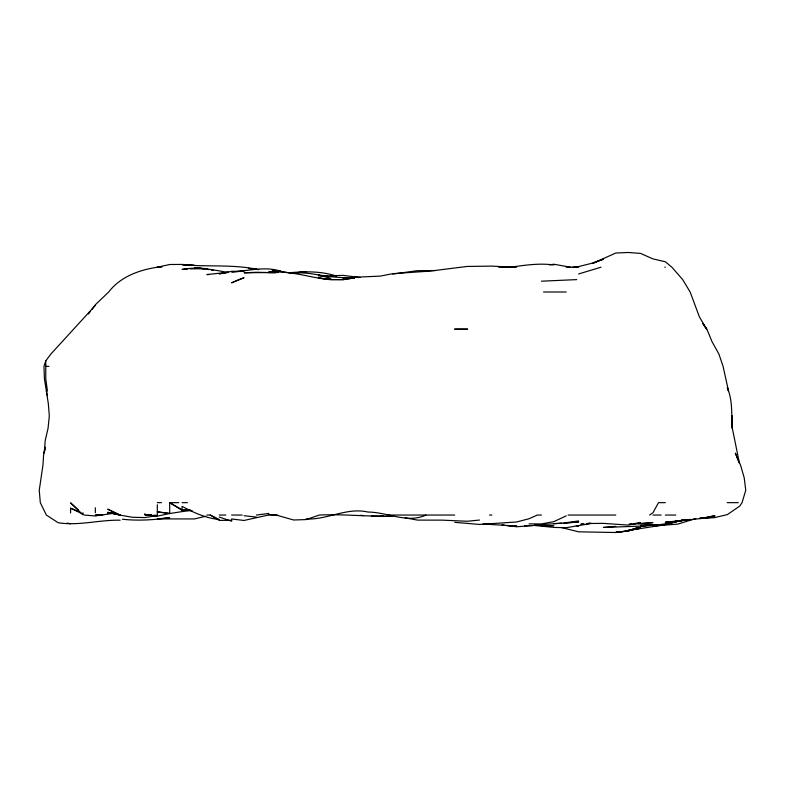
<?xml version="1.0" encoding="UTF-8"?>
<svg xmlns="http://www.w3.org/2000/svg" width="785" height="785" viewBox="0 0 785 785"><rect width="100%" height="100%" fill="white"/><g stroke="black" fill="none" stroke-linecap="round" stroke-linejoin="round"><path stroke-width="1.18" d="M45.137 448.343L44.294 453.092L45.177 440.699L48.052 428.306L49.308 415.913L48.317 403.519L44.421 378.743L43.96 366.35L45.775 360.864L50.947 353.957L95.338 305.414M45.196 447.156L43.754 453.092L42.91 465.485L39.25 490.262L40.31 502.655L46.354 515.048L58.169 522.722C78.873 526.048 99.401 519.739 120.125 520.21M88.44 314.029L90.51 311.282M91.894 309.457L95.721 304.394L108.703 292C121.341 275.476 142.095 269 161.808 266.606M649.607 515.048L652.973 512.733L658.507 502.655L665.356 502.655M566.23 515.853L553.837 521.652L541.444 523.938L529.051 523.86M593.077 263.201L615.793 253.035L628.186 252.485L640.58 253.418L652.973 258.903L665.356 261.768L671.891 267.214L682.695 279.607L690.143 292L699.356 316.777L706.618 329.17L702.536 323.135L706.892 329.17L711.966 341.563L718.874 353.957L723.073 366.35L728.549 391.126L727.322 387.839C732.886 400.576 731.326 414.784 732.268 428.306L732.189 415.913M695.775 518.542L677.749 524.125L652.973 525.989L657.477 525.499M593.264 263.211L603.4 259.187L591.007 263.475L578.623 266.586L572.599 267.214M425.951 515.048C407.101 523.821 387.28 512.046 367.959 512.056C346.774 507.051 327.198 520.092 306.003 518.973M600.986 267.214L578.623 273.965M707.04 517.541L714.929 517.021L702.536 518.139L714.929 515.696L702.536 518.385L665.356 522.202L677.749 521.407L683.382 519.935L665.356 524.341L660.852 524.576L665.356 524.341L683.382 520.121L673.245 521.74L690.143 519.425L665.356 523.134L677.749 521.142L665.356 524.606L640.58 525.332L648.459 524.763M677.749 521.436L683.382 519.964M205.739 516.255L194.474 518.934L157.304 518.905L169.697 517.658C154.056 519.945 138.121 520.965 122.381 519.228M268.313 515.048L244.047 520.465L231.654 518.993L231.654 521.211L219.26 517.06M714.929 517.511L700.279 517.972L714.929 517.511L727.322 514.617L739.715 506.099L742.051 502.655L745.75 490.262L744.229 477.869L740.667 465.485L735.339 453.092L738.832 462.208M664.238 524.851L628.186 530.454L640.58 527.441L628.186 530.886L615.793 532.515L578.623 531.818L560.971 527.441M153.909 515.353L157.304 515.539L144.911 517.58L132.518 517.276L119.595 515.048L107.731 509.161L120.125 515.048L107.731 512.311L120.125 514.95L107.731 512.566L109.988 512.644M392.745 274.073L417.522 270.668L435.547 270.54M151.652 515.235L148.257 515.048L157.304 516.177L169.697 513.488L157.304 511.83L169.697 513.527L189.97 510.397M549.333 264.888L553.837 264.231L570.597 267.214M510.731 267.214C524.988 265.124 539.432 262.985 553.837 264.967M566.23 522.682L578.623 520.926M651.844 524.851L640.58 526.411L657.477 524.753L652.973 524.988M650.716 524.743L640.58 526.127L603.4 527.441L615.793 526.401M629.315 524.233L631.562 523.938M633.819 523.644L640.58 522.761L628.186 525.087L603.4 523.369L591.007 523.477L566.23 527.716L554.652 527.441L534.683 525.528L553.837 525.636L541.444 525.852M256.43 515.048L268.823 513.449M383.728 516.128L371.344 516.128M349.992 278.812L343.173 279.627L330.789 279.607L343.31 279.607L355.566 277.233L380.352 276.094L392.745 273.661L429.915 271.119L467.095 266.449L491.881 266.105L512.988 267.214M228.268 272.287L206.867 274.564L209.124 274.573M382.609 516.196L380.352 516.452L392.745 516.196C368.234 516.775 343.918 513.939 319.377 515.048L306.003 519.582L293.61 519.994L276.143 515.048L268.823 514.921M583.127 523.978L580.871 524.223L584.256 523.978M589.888 523.222L586.503 523.605L591.007 523.379L586.503 523.781M659.724 525.253L664.238 524.772M289.106 272.787C304.894 271.335 321.193 271.041 336.422 276.075M479.488 520.053L467.095 521.269L442.308 520.141L417.522 520.102L405.138 517.845M306.003 271.796L295.866 272.778L302.617 272.169M454.701 522.329L479.488 524.449L516.658 521.976L529.051 518.738L537.362 515.048L541.444 515.048M532.436 525.538L524.547 525.754M187.713 269.01L182.081 269.422C197.575 266.37 213.02 269.844 228.268 272.464L219.26 273.857L231.654 271.316L244.047 271.237L231.654 271.895C248.188 271.11 264.918 265.811 281.216 271.394L272.209 270.118L293.61 273.592M189.97 268.843L206.867 268.774L194.474 267.528L204.61 268.912M113.364 512.958L107.731 513.351L114.492 513.164L95.338 515.961L84.191 515.048M161.808 266.92L157.304 267.214L169.697 264.506L182.081 264.427L194.474 265.389L189.97 265.134M702.536 517.874L700.279 517.953L704.793 517.698M321.772 276.006L343.173 275.378L360.07 277.488M553.837 523.595L561.717 523.183M563.973 523.065L578.623 521.986L541.444 524.655M151.672 514.705L144.911 514.98L151.456 515.264M629.315 524.341L652.973 522.624L638.323 523.85M343.173 278.518L354.437 278.184M534.683 525.087L541.444 524.89L516.658 526.764L506.521 525.587M660.852 524.468L665.356 524.341M343.173 277.919L354.437 277.713L343.173 277.713L318.396 275.78M541.444 281.187L576.73 279.607M231.654 520.259L219.26 520.406L210.262 515.048L206.867 515.048M498.632 267.214L516.658 267.214M566.23 267.214L578.623 267.214M664.797 267.214L665.356 267.214M543.544 292L566.23 292M45.775 366.35L48.945 366.35M157.304 502.655L161.484 502.655M178.754 502.655L169.697 502.655L169.697 513.527M182.081 502.655L187.409 502.655M727.185 502.655L738.302 502.655M219.26 515.048L225.874 515.048M231.654 515.048L242.182 515.048M387.986 515.048L454.701 515.048M489.565 515.048L491.881 515.048M568.085 515.048L615.793 515.048M652.973 515.048L661.147 515.048M665.356 515.048L675.787 515.048M489.624 523.85L491.881 523.88M290.234 273.043C304.021 272.15 317.768 273.769 330.789 278.636M192.227 510.78L182.081 510.338L169.697 502.685L182.081 509.73L182.081 506.335C193.728 512.625 205.925 518.198 219.26 519.503M277.851 515.235L268.823 514.597M153.791 515.372L157.304 515.539M186.594 264.938L182.081 264.682C206.867 267.028 231.82 264.231 256.43 269.186L248.551 268.45M508.778 525.587L516.658 526.058L482.863 524.007M275.584 272.758L256.43 272.267L244.047 272.797L277.841 272.444L268.823 272.532C289.704 269.785 309.624 277.978 330.259 279.607L318.396 277.998L330.789 279.175M327.404 275.898L318.396 275.152L322.9 275.957M360.236 515.323L363.543 515.598M248.551 268.421L258.687 269.618M244.047 515.706L256.43 517.08M502.017 524.812L504.264 525.126M206.867 269.216L209.124 269.638M211.371 270.06L213.628 270.482M67.176 523.104L70.562 523.811M70.562 512.968L70.562 508.189L77.322 510.898M70.562 508.189L82.955 514.185M210.262 515.048L218.259 519.003M78.529 510.132L70.562 502.842L82.955 514.783L82.955 512.772M739.45 463.346L732.336 428.306L731.787 415.913M46.384 391.126L47.404 395.64M47.424 391.126L45.775 378.743L45.775 360.864M157.304 504.735L157.304 515.048M144.911 513.576L144.911 514.567M95.338 507.777L95.338 512.723M467.556 329.17L454.701 329.17L467.556 329.17M238.856 279.607L231.654 282.826L244.047 277.743L238.856 279.607M638.117 527.441L628.186 531.072L615.793 532.269L628.186 530.886L638.117 527.441M640.58 528.217L628.186 530.523L640.58 528.217M189.97 509.897L182.081 510.338L189.97 509.907M101.137 515.048L95.338 515.097L102.776 515.048L101.137 515.048M277.841 272.493L268.823 271.836L277.841 272.503M578.623 525.862L576.367 525.558L578.623 525.862"/></g></svg>
